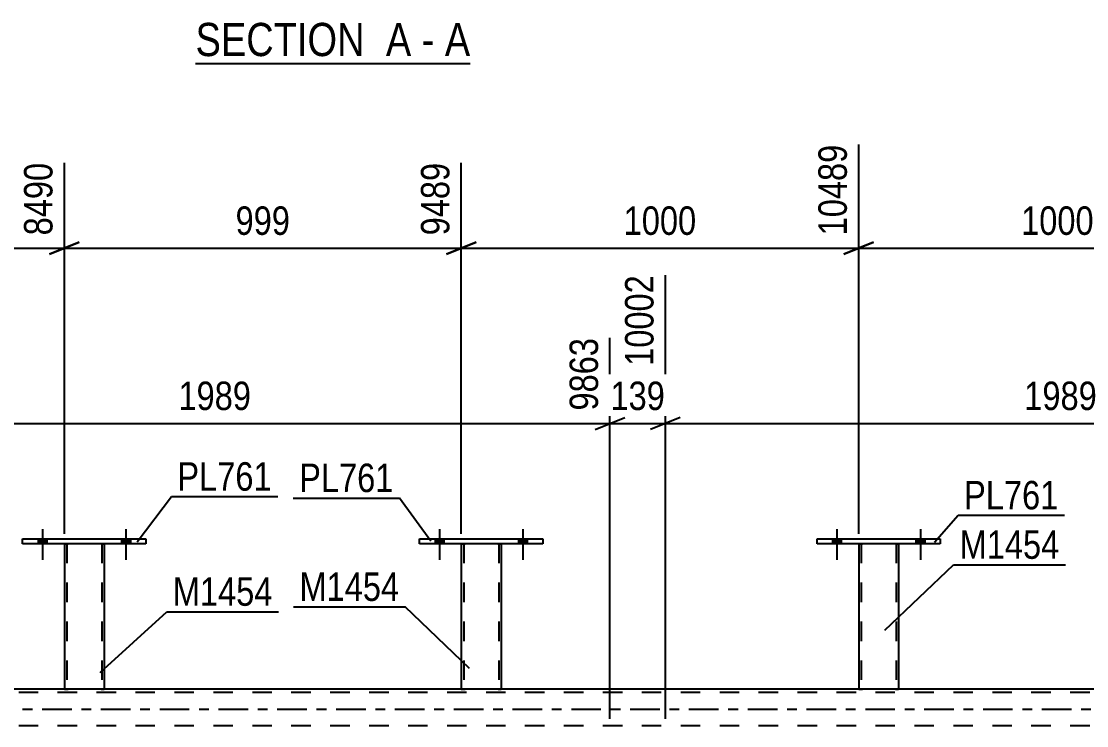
# Model space of a CAD drawing. Header units: millimetres. Extents: x 0 to 841, y 0 to 594.
# Drawn here: x 403.4 to 510.6, y 449 to 519.9 of the extents above; entities that cross this region are included whole.
import ezdxf

# ---------------------------------------------------------------- set-up
doc = ezdxf.new("R2010")
doc.units = ezdxf.units.MM
doc.linetypes.add('DXK_LINE_DOT2', pattern=[3.9198, 1.9599, -1.9599])
doc.linetypes.add('DXK_LINE_DOT3', pattern=[5.9187, 2.979, -0.9799, 0.9799, -0.9799])
doc.styles.add('Arial Narrow', font='ARIALN.TTF', dxfattribs={"height": 0.2})

# ---------------------------------------------------------------- blocks, each defined once
blk = doc.blocks.new('Unknown-814553284-11 - 2913')
at = {"color": 6, "linetype": 'Continuous'}
blk.add_line((420.91, 515.66), (448.55, 515.66), dxfattribs=at)
at = {"color": 0, "linetype": 'Continuous'}
for points in [[(439.02, 516.41), (439.02, 519.91), (420.91, 519.91), (420.91, 516.41)], [(442.62, 516.41), (442.62, 519.91), (440.07, 519.91), (440.07, 516.41)], [(444.95, 516.41), (444.95, 519.91), (443.67, 519.91), (443.67, 516.41)], [(448.55, 516.41), (448.55, 519.91), (446, 519.91), (446, 516.41)]]:
    blk.add_wipeout(points, dxfattribs=at)
at = {"color": 7, "linetype": 'Continuous', "style": 'Arial Narrow'}
for s, p in [('SECTION ', (420.91, 516.41)), ('A', (440.07, 516.41)), ('A', (446, 516.41)), ('-', (443.67, 516.41))]:
    blk.add_text(s, height=3.34, dxfattribs=at).set_placement(p)
blk = doc.blocks.new('Bolt-814553284-4193 - 3941')
at = {"linetype": 'Continuous'}
for points in [[(445.02, 467.31), (445.9, 467.31), (445.9, 467.79), (445.02, 467.79)], [(453.42, 467.31), (454.3, 467.31), (454.3, 467.79), (453.42, 467.79)]]:
    blk.add_hatch(color=1, dxfattribs=at).paths.add_polyline_path(points)
at = {"color": 1, "linetype": 'Continuous'}
for p, q in [((445.46, 468.79), (445.46, 465.67)), ((453.86, 468.79), (453.86, 465.67)), ((445.02, 467.79), (445.02, 467.31)), ((445.9, 467.79), (445.9, 467.31)), ((453.42, 467.79), (453.42, 467.31)), ((454.3, 467.79), (454.3, 467.31))]:
    blk.add_line(p, q, dxfattribs=at)
blk = doc.blocks.new('Part-814553284-4363 - 3941')
at = {"color": 2, "linetype": 'Continuous'}
for p, q in [((487.66, 467.31), (487.66, 452.66)), ((491.66, 467.31), (491.66, 452.66)), ((487.69, 452.66), (487.66, 452.66)), ((487.8, 452.66), (487.69, 452.66)), ((487.95, 452.66), (487.8, 452.66)), ((491.36, 452.66), (487.95, 452.66)), ((491.52, 452.66), (491.36, 452.66)), ((491.62, 452.66), (491.52, 452.66)), ((491.66, 452.66), (491.62, 452.66))]:
    blk.add_line(p, q, dxfattribs=at)
at = {"color": 7, "linetype": 'DXK_LINE_DOT2'}
for p, q in [((487.66, 467.31), (487.66, 467.31)), ((487.66, 467.31), (487.66, 467.31)), ((487.66, 467.31), (487.66, 467.31)), ((487.69, 467.31), (487.66, 467.31)), ((487.66, 467.31), (487.69, 467.31)), ((487.8, 467.31), (487.69, 467.31)), ((487.69, 467.31), (487.8, 467.31)), ((487.95, 467.31), (487.8, 467.31)), ((487.8, 467.31), (487.95, 467.31)), ((487.9, 467.31), (487.9, 467.31)), ((487.9, 467.31), (487.9, 452.66)), ((487.92, 467.31), (487.9, 467.31)), ((487.9, 467.31), (487.92, 467.31)), ((487.97, 467.31), (487.92, 467.31)), ((487.92, 467.31), (487.97, 467.31)), ((491.36, 467.31), (487.95, 467.31)), ((491.36, 467.31), (487.95, 467.31)), ((491.27, 467.31), (487.97, 467.31)), ((487.97, 467.31), (488.05, 467.31)), ((491.35, 467.31), (488.05, 467.31)), ((491.35, 467.31), (491.27, 467.31)), ((491.4, 467.31), (491.35, 467.31)), ((491.35, 467.31), (491.4, 467.31)), ((491.36, 467.31), (491.52, 467.31)), ((491.52, 467.31), (491.36, 467.31)), ((491.42, 467.31), (491.4, 467.31)), ((491.4, 467.31), (491.42, 467.31)), ((491.42, 467.31), (491.42, 467.31)), ((491.42, 467.31), (491.42, 452.66)), ((491.52, 467.31), (491.62, 467.31)), ((491.62, 467.31), (491.52, 467.31)), ((491.62, 467.31), (491.66, 467.31)), ((491.66, 467.31), (491.62, 467.31)), ((491.66, 467.31), (491.66, 467.31)), ((491.66, 467.31), (491.66, 467.31)), ((491.66, 467.31), (491.66, 467.31)), ((487.66, 452.66), (487.69, 452.66)), ((487.69, 452.66), (487.8, 452.66)), ((487.8, 452.66), (487.95, 452.66)), ((487.92, 452.66), (487.9, 452.66)), ((487.9, 452.66), (487.92, 452.66)), ((487.97, 452.66), (487.92, 452.66)), ((487.92, 452.66), (487.97, 452.66)), ((491.36, 452.66), (487.95, 452.66)), ((491.27, 452.66), (487.97, 452.66)), ((487.97, 452.66), (488.05, 452.66)), ((491.4, 452.66), (488.05, 452.66)), ((491.35, 452.66), (491.27, 452.66)), ((491.4, 452.66), (491.35, 452.66)), ((491.36, 452.66), (491.52, 452.66)), ((491.42, 452.66), (491.4, 452.66)), ((491.4, 452.66), (491.42, 452.66)), ((491.52, 452.66), (491.62, 452.66)), ((491.62, 452.66), (491.66, 452.66))]:
    blk.add_line(p, q, dxfattribs=at)
blk = doc.blocks.new('Part-814553284-4038 - 3941')
at = {"color": 2, "linetype": 'Continuous'}
for p, q in [((407.71, 452.66), (371.66, 452.66)), ((447.66, 452.66), (411.71, 452.66)), ((487.66, 452.66), (451.66, 452.66)), ((527.66, 452.66), (491.66, 452.66))]:
    blk.add_line(p, q, dxfattribs=at)
at = {"color": 7, "linetype": 'DXK_LINE_DOT2'}
for p, q in [((411.71, 452.66), (407.71, 452.66)), ((451.66, 452.66), (447.66, 452.66)), ((491.66, 452.66), (487.66, 452.66)), ((789.21, 452.34), (68.1, 452.34)), ((789.21, 448.98), (68.1, 448.98))]:
    blk.add_line(p, q, dxfattribs=at)
at = {"color": 7, "linetype": 'DXK_LINE_DOT3'}
blk.add_line((68.1, 450.66), (789.21, 450.66), dxfattribs=at)
blk = doc.blocks.new('Bolt-814553284-4191 - 3941')
at = {"linetype": 'Continuous'}
for points in [[(485.02, 467.31), (485.9, 467.31), (485.9, 467.79), (485.02, 467.79)], [(493.42, 467.31), (494.3, 467.31), (494.3, 467.79), (493.42, 467.79)]]:
    blk.add_hatch(color=1, dxfattribs=at).paths.add_polyline_path(points)
at = {"color": 1, "linetype": 'Continuous'}
for p, q in [((485.46, 468.79), (485.46, 465.67)), ((493.86, 468.79), (493.86, 465.67)), ((485.02, 467.79), (485.02, 467.31)), ((485.9, 467.79), (485.9, 467.31)), ((493.42, 467.79), (493.42, 467.31)), ((494.3, 467.79), (494.3, 467.31))]:
    blk.add_line(p, q, dxfattribs=at)
blk = doc.blocks.new('Bolt-814553284-4192 - 3941')
at = {"linetype": 'Continuous'}
for points in [[(485.02, 467.31), (485.9, 467.31), (485.9, 467.79), (485.02, 467.79)], [(493.42, 467.31), (494.3, 467.31), (494.3, 467.79), (493.42, 467.79)]]:
    blk.add_hatch(color=1, dxfattribs=at).paths.add_polyline_path(points)
at = {"color": 1, "linetype": 'Continuous'}
for p, q in [((485.46, 468.79), (485.46, 465.67)), ((493.86, 468.79), (493.86, 465.67)), ((485.02, 467.79), (485.02, 467.31)), ((485.9, 467.79), (485.9, 467.31)), ((493.42, 467.79), (493.42, 467.31)), ((494.3, 467.79), (494.3, 467.31))]:
    blk.add_line(p, q, dxfattribs=at)
blk = doc.blocks.new('Bolt-814553284-4194 - 3941')
at = {"linetype": 'Continuous'}
for points in [[(445.02, 467.31), (445.9, 467.31), (445.9, 467.79), (445.02, 467.79)], [(453.42, 467.31), (454.3, 467.31), (454.3, 467.79), (453.42, 467.79)]]:
    blk.add_hatch(color=1, dxfattribs=at).paths.add_polyline_path(points)
at = {"color": 1, "linetype": 'Continuous'}
for p, q in [((445.46, 468.79), (445.46, 465.67)), ((453.86, 468.79), (453.86, 465.67)), ((445.02, 467.79), (445.02, 467.31)), ((445.9, 467.79), (445.9, 467.31)), ((453.42, 467.79), (453.42, 467.31)), ((454.3, 467.79), (454.3, 467.31))]:
    blk.add_line(p, q, dxfattribs=at)
blk = doc.blocks.new('Bolt-814553284-4196 - 3941')
at = {"linetype": 'Continuous'}
for points in [[(405.07, 467.31), (405.95, 467.31), (405.95, 467.79), (405.07, 467.79)], [(413.47, 467.31), (414.35, 467.31), (414.35, 467.79), (413.47, 467.79)]]:
    blk.add_hatch(color=1, dxfattribs=at).paths.add_polyline_path(points)
at = {"color": 1, "linetype": 'Continuous'}
for p, q in [((405.51, 468.79), (405.51, 465.67)), ((413.91, 468.79), (413.91, 465.67)), ((405.07, 467.79), (405.07, 467.31)), ((405.95, 467.79), (405.95, 467.31)), ((413.47, 467.79), (413.47, 467.31)), ((414.35, 467.79), (414.35, 467.31))]:
    blk.add_line(p, q, dxfattribs=at)
blk = doc.blocks.new('Part-814553284-4213 - 3941')
at = {"color": 2, "linetype": 'Continuous'}
for p, q in [((407.71, 467.31), (407.71, 452.66)), ((411.71, 467.31), (411.71, 452.66)), ((407.74, 452.66), (407.71, 452.66)), ((407.85, 452.66), (407.74, 452.66)), ((408, 452.66), (407.85, 452.66)), ((411.41, 452.66), (408, 452.66)), ((411.57, 452.66), (411.41, 452.66)), ((411.67, 452.66), (411.57, 452.66)), ((411.71, 452.66), (411.67, 452.66))]:
    blk.add_line(p, q, dxfattribs=at)
at = {"color": 7, "linetype": 'DXK_LINE_DOT2'}
for p, q in [((407.71, 467.31), (407.71, 467.31)), ((407.71, 467.31), (407.71, 467.31)), ((407.71, 467.31), (407.71, 467.31)), ((407.74, 467.31), (407.71, 467.31)), ((407.71, 467.31), (407.74, 467.31)), ((407.85, 467.31), (407.74, 467.31)), ((407.74, 467.31), (407.85, 467.31)), ((408, 467.31), (407.85, 467.31)), ((407.85, 467.31), (408, 467.31)), ((407.95, 467.31), (407.95, 467.31)), ((407.95, 467.31), (407.95, 452.66)), ((407.97, 467.31), (407.95, 467.31)), ((407.95, 467.31), (407.97, 467.31)), ((408.02, 467.31), (407.97, 467.31)), ((407.97, 467.31), (408.02, 467.31)), ((411.41, 467.31), (408, 467.31)), ((411.41, 467.31), (408, 467.31)), ((411.32, 467.31), (408.02, 467.31)), ((408.02, 467.31), (408.1, 467.31)), ((411.4, 467.31), (408.1, 467.31)), ((411.4, 467.31), (411.32, 467.31)), ((411.45, 467.31), (411.4, 467.31)), ((411.4, 467.31), (411.45, 467.31)), ((411.41, 467.31), (411.57, 467.31)), ((411.57, 467.31), (411.41, 467.31)), ((411.47, 467.31), (411.45, 467.31)), ((411.45, 467.31), (411.47, 467.31)), ((411.47, 467.31), (411.47, 467.31)), ((411.47, 467.31), (411.47, 452.66)), ((411.57, 467.31), (411.67, 467.31)), ((411.67, 467.31), (411.57, 467.31)), ((411.67, 467.31), (411.71, 467.31)), ((411.71, 467.31), (411.67, 467.31)), ((411.71, 467.31), (411.71, 467.31)), ((411.71, 467.31), (411.71, 467.31)), ((411.71, 467.31), (411.71, 467.31)), ((407.71, 452.66), (407.74, 452.66)), ((407.74, 452.66), (407.85, 452.66)), ((407.85, 452.66), (408, 452.66)), ((407.97, 452.66), (407.95, 452.66)), ((407.95, 452.66), (407.97, 452.66)), ((408.02, 452.66), (407.97, 452.66)), ((407.97, 452.66), (408.02, 452.66)), ((411.41, 452.66), (408, 452.66)), ((411.32, 452.66), (408.02, 452.66)), ((408.02, 452.66), (408.1, 452.66)), ((411.45, 452.66), (408.1, 452.66)), ((411.4, 452.66), (411.32, 452.66)), ((411.45, 452.66), (411.4, 452.66)), ((411.41, 452.66), (411.57, 452.66)), ((411.47, 452.66), (411.45, 452.66)), ((411.45, 452.66), (411.47, 452.66)), ((411.57, 452.66), (411.67, 452.66)), ((411.67, 452.66), (411.71, 452.66))]:
    blk.add_line(p, q, dxfattribs=at)
blk = doc.blocks.new('Bolt-814553284-4301 - 3941')
at = {"linetype": 'Continuous'}
for points in [[(405.07, 467.31), (405.95, 467.31), (405.95, 467.79), (405.07, 467.79)], [(413.47, 467.31), (414.35, 467.31), (414.35, 467.79), (413.47, 467.79)]]:
    blk.add_hatch(color=1, dxfattribs=at).paths.add_polyline_path(points)
at = {"color": 1, "linetype": 'Continuous'}
for p, q in [((405.51, 468.79), (405.51, 465.67)), ((413.91, 468.79), (413.91, 465.67)), ((405.07, 467.79), (405.07, 467.31)), ((405.95, 467.79), (405.95, 467.31)), ((413.47, 467.79), (413.47, 467.31)), ((414.35, 467.79), (414.35, 467.31))]:
    blk.add_line(p, q, dxfattribs=at)
blk = doc.blocks.new('Part-814553284-4378 - 3941')
at = {"color": 2, "linetype": 'Continuous'}
for p, q in [((403.51, 467.79), (415.91, 467.79)), ((403.51, 467.31), (403.51, 467.79)), ((415.91, 467.79), (415.91, 467.31)), ((415.91, 467.31), (403.51, 467.31))]:
    blk.add_line(p, q, dxfattribs=at)
blk = doc.blocks.new('Part-814553284-4358 - 3941')
at = {"color": 2, "linetype": 'Continuous'}
for p, q in [((483.46, 467.79), (495.86, 467.79)), ((483.46, 467.31), (483.46, 467.79)), ((495.86, 467.79), (495.86, 467.31)), ((495.86, 467.31), (483.46, 467.31))]:
    blk.add_line(p, q, dxfattribs=at)
blk = doc.blocks.new('Part-814553284-4368 - 3941')
at = {"color": 2, "linetype": 'Continuous'}
for p, q in [((443.46, 467.79), (455.86, 467.79)), ((443.46, 467.31), (443.46, 467.79)), ((455.86, 467.79), (455.86, 467.31)), ((455.86, 467.31), (443.46, 467.31))]:
    blk.add_line(p, q, dxfattribs=at)
blk = doc.blocks.new('Part-814553284-4373 - 3941')
at = {"color": 2, "linetype": 'Continuous'}
for p, q in [((447.66, 467.31), (447.66, 452.66)), ((451.66, 467.31), (451.66, 452.66)), ((447.69, 452.66), (447.66, 452.66)), ((447.8, 452.66), (447.69, 452.66)), ((447.95, 452.66), (447.8, 452.66)), ((451.36, 452.66), (447.95, 452.66)), ((451.52, 452.66), (451.36, 452.66)), ((451.62, 452.66), (451.52, 452.66)), ((451.66, 452.66), (451.62, 452.66))]:
    blk.add_line(p, q, dxfattribs=at)
at = {"color": 7, "linetype": 'DXK_LINE_DOT2'}
for p, q in [((447.66, 467.31), (447.66, 467.31)), ((447.66, 467.31), (447.66, 467.31)), ((447.66, 467.31), (447.66, 467.31)), ((447.69, 467.31), (447.66, 467.31)), ((447.66, 467.31), (447.69, 467.31)), ((447.8, 467.31), (447.69, 467.31)), ((447.69, 467.31), (447.8, 467.31)), ((447.95, 467.31), (447.8, 467.31)), ((447.8, 467.31), (447.95, 467.31)), ((447.9, 467.31), (447.9, 467.31)), ((447.9, 467.31), (447.9, 452.66)), ((447.92, 467.31), (447.9, 467.31)), ((447.9, 467.31), (447.92, 467.31)), ((447.97, 467.31), (447.92, 467.31)), ((447.92, 467.31), (447.97, 467.31)), ((451.36, 467.31), (447.95, 467.31)), ((451.36, 467.31), (447.95, 467.31)), ((451.27, 467.31), (447.97, 467.31)), ((447.97, 467.31), (448.05, 467.31)), ((451.35, 467.31), (448.05, 467.31)), ((451.35, 467.31), (451.27, 467.31)), ((451.4, 467.31), (451.35, 467.31)), ((451.35, 467.31), (451.4, 467.31)), ((451.36, 467.31), (451.52, 467.31)), ((451.52, 467.31), (451.36, 467.31)), ((451.42, 467.31), (451.4, 467.31)), ((451.4, 467.31), (451.42, 467.31)), ((451.42, 467.31), (451.42, 467.31)), ((451.42, 467.31), (451.42, 452.66)), ((451.52, 467.31), (451.62, 467.31)), ((451.62, 467.31), (451.52, 467.31)), ((451.62, 467.31), (451.66, 467.31)), ((451.66, 467.31), (451.62, 467.31)), ((451.66, 467.31), (451.66, 467.31)), ((451.66, 467.31), (451.66, 467.31)), ((451.66, 467.31), (451.66, 467.31)), ((447.66, 452.66), (447.69, 452.66)), ((447.69, 452.66), (447.8, 452.66)), ((447.8, 452.66), (447.95, 452.66)), ((447.92, 452.66), (447.9, 452.66)), ((447.9, 452.66), (447.92, 452.66)), ((447.97, 452.66), (447.92, 452.66)), ((447.92, 452.66), (447.97, 452.66)), ((451.36, 452.66), (447.95, 452.66)), ((451.27, 452.66), (447.97, 452.66)), ((447.97, 452.66), (448.05, 452.66)), ((451.4, 452.66), (448.05, 452.66)), ((451.35, 452.66), (451.27, 452.66)), ((451.4, 452.66), (451.35, 452.66)), ((451.36, 452.66), (451.52, 452.66)), ((451.42, 452.66), (451.4, 452.66)), ((451.4, 452.66), (451.42, 452.66)), ((451.52, 452.66), (451.62, 452.66)), ((451.62, 452.66), (451.66, 452.66))]:
    blk.add_line(p, q, dxfattribs=at)
blk = doc.blocks.new('StraightDimension-814553284-5438 - 3941')
at = {"color": 7, "linetype": 'Continuous'}
for p, q in [((383.06, 449.66), (383.06, 492.53)), ((462.62, 449.66), (462.62, 488.03)), ((384.56, 480.02), (381.56, 478.82)), ((383.06, 479.42), (462.62, 479.42)), ((461.12, 478.82), (464.12, 480.02))]:
    blk.add_line(p, q, dxfattribs=at)
at = {"color": 0}
blk.add_wipeout([(427.1, 480.17), (427.1, 484.37), (418.59, 484.37), (418.59, 480.17)], dxfattribs=at)
at = {"color": 3, "style": 'Arial Narrow'}
blk.add_text('1989', height=2.863, dxfattribs=at).set_placement((419.19, 480.77))
at = {"color": 0, "linetype": 'Continuous'}
blk.add_wipeout([(462.02, 488.63), (457.82, 488.63), (457.82, 480.12), (462.02, 480.12)], dxfattribs=at)
at = {"color": 3, "linetype": 'Continuous', "style": 'Arial Narrow'}
blk.add_text('9863', height=2.863, rotation=90.0002, dxfattribs=at).set_placement((461.42, 480.72))
blk = doc.blocks.new('StraightDimension-814553284-23664 - 3941')
at = {"color": 7, "linetype": 'Continuous'}
for p, q in [((487.66, 468.31), (487.66, 507.5)), ((527.66, 468.31), (527.66, 507.5)), ((489.16, 497.66), (486.16, 496.46)), ((526.16, 496.46), (529.16, 497.66)), ((487.66, 497.06), (527.66, 497.06))]:
    blk.add_line(p, q, dxfattribs=at)
at = {"color": 0}
blk.add_wipeout([(511.91, 497.81), (511.91, 502.01), (503.4, 502.01), (503.4, 497.81)], dxfattribs=at)
at = {"color": 3, "style": 'Arial Narrow'}
blk.add_text('1000', height=2.863, dxfattribs=at).set_placement((504, 498.41))
at = {"color": 0, "linetype": 'Continuous'}
blk.add_wipeout([(527.06, 508.1), (522.86, 508.1), (522.86, 497.76), (527.06, 497.76)], dxfattribs=at)
at = {"color": 3, "linetype": 'Continuous', "style": 'Arial Narrow'}
blk.add_text('11489', height=2.863, rotation=90.0002, dxfattribs=at).set_placement((526.46, 498.36))
blk = doc.blocks.new('StraightDimension-814553284-5400 - 3941')
at = {"color": 7, "linetype": 'Continuous'}
for p, q in [((468.2, 449.66), (468.2, 494.36)), ((547.76, 449.66), (547.76, 489.86)), ((469.7, 480.02), (466.7, 478.82)), ((468.2, 479.42), (547.76, 479.42)), ((546.26, 478.82), (549.26, 480.02))]:
    blk.add_line(p, q, dxfattribs=at)
at = {"color": 0}
blk.add_wipeout([(512.24, 480.17), (512.24, 484.37), (503.72, 484.37), (503.72, 480.17)], dxfattribs=at)
at = {"color": 3, "style": 'Arial Narrow'}
blk.add_text('1989', height=2.863, dxfattribs=at).set_placement((504.32, 480.77))
at = {"color": 0, "linetype": 'Continuous'}
blk.add_wipeout([(547.16, 490.46), (542.96, 490.46), (542.96, 480.12), (547.16, 480.12)], dxfattribs=at)
at = {"color": 3, "linetype": 'Continuous', "style": 'Arial Narrow'}
blk.add_text('11991', height=2.863, rotation=90.0002, dxfattribs=at).set_placement((546.56, 480.72))
blk = doc.blocks.new('StraightDimension-814553284-23666 - 3941')
at = {"color": 7, "linetype": 'Continuous'}
for p, q in [((407.71, 468.31), (407.71, 505.67)), ((447.66, 468.31), (447.66, 505.67)), ((409.21, 497.66), (406.21, 496.46)), ((446.16, 496.46), (449.16, 497.66)), ((407.71, 497.06), (447.66, 497.06))]:
    blk.add_line(p, q, dxfattribs=at)
at = {"color": 0}
blk.add_wipeout([(431.03, 497.81), (431.03, 502.01), (424.34, 502.01), (424.34, 497.81)], dxfattribs=at)
at = {"color": 3, "style": 'Arial Narrow'}
blk.add_text('999', height=2.863, dxfattribs=at).set_placement((424.94, 498.41))
at = {"color": 0, "linetype": 'Continuous'}
blk.add_wipeout([(447.06, 506.27), (442.86, 506.27), (442.86, 497.76), (447.06, 497.76)], dxfattribs=at)
at = {"color": 3, "linetype": 'Continuous', "style": 'Arial Narrow'}
blk.add_text('9489', height=2.863, rotation=90.0002, dxfattribs=at).set_placement((446.46, 498.36))
blk = doc.blocks.new('StraightDimension-814553284-5419 - 3941')
at = {"color": 7, "linetype": 'Continuous'}
for p, q in [((468.2, 449.66), (468.2, 494.36)), ((462.62, 449.66), (462.62, 488.03)), ((461.12, 478.82), (464.12, 480.02)), ((462.62, 479.42), (468.2, 479.42)), ((469.7, 480.02), (466.7, 478.82))]:
    blk.add_line(p, q, dxfattribs=at)
at = {"color": 0}
blk.add_wipeout([(468.75, 480.17), (468.75, 484.37), (462.07, 484.37), (462.07, 480.17)], dxfattribs=at)
at = {"color": 3, "style": 'Arial Narrow'}
blk.add_text('139', height=2.863, dxfattribs=at).set_placement((462.67, 480.77))
at = {"color": 0, "linetype": 'Continuous'}
blk.add_wipeout([(467.6, 494.96), (463.4, 494.96), (463.4, 484.62), (467.6, 484.62)], dxfattribs=at)
at = {"color": 3, "linetype": 'Continuous', "style": 'Arial Narrow'}
blk.add_text('10002', height=2.863, rotation=90.0002, dxfattribs=at).set_placement((467, 485.22))
blk = doc.blocks.new('StraightDimension-814553284-23665 - 3941')
at = {"color": 7, "linetype": 'Continuous'}
for p, q in [((487.66, 468.31), (487.66, 507.5)), ((447.66, 468.31), (447.66, 505.67)), ((449.16, 497.66), (446.16, 496.46)), ((486.16, 496.46), (489.16, 497.66)), ((447.66, 497.06), (487.66, 497.06))]:
    blk.add_line(p, q, dxfattribs=at)
at = {"color": 0}
blk.add_wipeout([(471.91, 497.81), (471.91, 502.01), (463.4, 502.01), (463.4, 497.81)], dxfattribs=at)
at = {"color": 3, "style": 'Arial Narrow'}
blk.add_text('1000', height=2.863, dxfattribs=at).set_placement((464, 498.41))
at = {"color": 0, "linetype": 'Continuous'}
blk.add_wipeout([(487.06, 508.1), (482.86, 508.1), (482.86, 497.76), (487.06, 497.76)], dxfattribs=at)
at = {"color": 3, "linetype": 'Continuous', "style": 'Arial Narrow'}
blk.add_text('10489', height=2.863, rotation=90.0002, dxfattribs=at).set_placement((486.46, 498.36))
blk = doc.blocks.new('StraightDimension-814553284-23667 - 3941')
at = {"color": 7, "linetype": 'Continuous'}
for p, q in [((367.66, 468.31), (367.66, 505.67)), ((407.71, 468.31), (407.71, 505.67)), ((369.16, 497.66), (366.16, 496.46)), ((406.21, 496.46), (409.21, 497.66)), ((367.66, 497.06), (407.71, 497.06))]:
    blk.add_line(p, q, dxfattribs=at)
at = {"color": 0}
blk.add_wipeout([(391.94, 497.81), (391.94, 502.01), (383.43, 502.01), (383.43, 497.81)], dxfattribs=at)
at = {"color": 3, "style": 'Arial Narrow'}
blk.add_text('1001', height=2.863, dxfattribs=at).set_placement((384.03, 498.41))
at = {"color": 0, "linetype": 'Continuous'}
blk.add_wipeout([(407.11, 506.27), (402.91, 506.27), (402.91, 497.76), (407.11, 497.76)], dxfattribs=at)
at = {"color": 3, "linetype": 'Continuous', "style": 'Arial Narrow'}
blk.add_text('8490', height=2.863, rotation=90.0002, dxfattribs=at).set_placement((406.51, 498.36))
blk = doc.blocks.new('Mark-814553284-4354 - 3941')
at = {"color": 30, "linetype": 'Continuous'}
for p, q in [((495.28, 467.47), (497.66, 470.17)), ((497.66, 470.17), (508.37, 470.17))]:
    blk.add_line(p, q, dxfattribs=at)
at = {"color": 0}
blk.add_wipeout([(507.77, 470.77), (507.77, 473.77), (498.26, 473.77), (498.26, 470.77)], dxfattribs=at)
blk.add_wipeout([(507.77, 470.77), (507.77, 473.77), (498.26, 473.77), (498.26, 470.77)], dxfattribs=at)
at = {"color": 3, "style": 'Arial Narrow'}
blk.add_text('PL761', height=2.863, dxfattribs=at).set_placement((498.26, 470.77))
blk = doc.blocks.new('Mark-814553284-4364 - 3941')
at = {"color": 30, "linetype": 'Continuous'}
for p in [(430.74, 471.91), (444.58, 467.58)]:
    blk.add_line(p, (441.44, 471.91), dxfattribs=at)
at = {"color": 0}
blk.add_wipeout([(440.84, 472.51), (440.84, 475.51), (431.34, 475.51), (431.34, 472.51)], dxfattribs=at)
blk.add_wipeout([(440.84, 472.51), (440.84, 475.51), (431.34, 475.51), (431.34, 472.51)], dxfattribs=at)
at = {"color": 3, "style": 'Arial Narrow'}
blk.add_text('PL761', height=2.863, dxfattribs=at).set_placement((431.34, 472.51))
blk = doc.blocks.new('Mark-814553284-4359 - 3941')
at = {"color": 30, "linetype": 'Continuous'}
for p, q in [((490.3, 458.62), (497.21, 465.19)), ((497.21, 465.19), (508.46, 465.19))]:
    blk.add_line(p, q, dxfattribs=at)
at = {"color": 0}
blk.add_wipeout([(507.86, 465.79), (507.86, 468.79), (497.81, 468.79), (497.81, 465.79)], dxfattribs=at)
blk.add_wipeout([(507.86, 465.79), (507.86, 468.79), (497.81, 468.79), (497.81, 465.79)], dxfattribs=at)
at = {"color": 3, "style": 'Arial Narrow'}
blk.add_text('M1454', height=2.863, dxfattribs=at).set_placement((497.81, 465.79))
blk = doc.blocks.new('Mark-814553284-4209 - 3941')
at = {"color": 30, "linetype": 'Continuous'}
for p, q in [((411.3, 454.34), (418.02, 460.46)), ((418.02, 460.46), (429.27, 460.46))]:
    blk.add_line(p, q, dxfattribs=at)
at = {"color": 0}
blk.add_wipeout([(428.67, 461.06), (428.67, 464.06), (418.62, 464.06), (418.62, 461.06)], dxfattribs=at)
blk.add_wipeout([(428.67, 461.06), (428.67, 464.06), (418.62, 464.06), (418.62, 461.06)], dxfattribs=at)
at = {"color": 3, "style": 'Arial Narrow'}
blk.add_text('M1454', height=2.863, dxfattribs=at).set_placement((418.62, 461.06))
blk = doc.blocks.new('Mark-814553284-4374 - 3941')
at = {"color": 30, "linetype": 'Continuous'}
for p, q in [((415.03, 467.5), (418.48, 472.05)), ((418.48, 472.05), (429.19, 472.05))]:
    blk.add_line(p, q, dxfattribs=at)
at = {"color": 0}
blk.add_wipeout([(428.59, 472.65), (428.59, 475.65), (419.08, 475.65), (419.08, 472.65)], dxfattribs=at)
blk.add_wipeout([(428.59, 472.65), (428.59, 475.65), (419.08, 475.65), (419.08, 472.65)], dxfattribs=at)
at = {"color": 3, "style": 'Arial Narrow'}
blk.add_text('PL761', height=2.863, dxfattribs=at).set_placement((419.08, 472.65))
blk = doc.blocks.new('Mark-814553284-4369 - 3941')
at = {"color": 30, "linetype": 'Continuous'}
for p in [(430.77, 460.95), (448.47, 454.74)]:
    blk.add_line(p, (442.02, 460.95), dxfattribs=at)
at = {"color": 0}
blk.add_wipeout([(441.42, 461.55), (441.42, 464.55), (431.37, 464.55), (431.37, 461.55)], dxfattribs=at)
blk.add_wipeout([(441.42, 461.55), (441.42, 464.55), (431.37, 464.55), (431.37, 461.55)], dxfattribs=at)
at = {"color": 3, "style": 'Arial Narrow'}
blk.add_text('M1454', height=2.863, dxfattribs=at).set_placement((431.37, 461.55))

msp = doc.modelspace()

# ---------------------------------------------------------------- block references
for name in ['Unknown-814553284-11 - 2913', 'Bolt-814553284-4196 - 3941', 'Bolt-814553284-4301 - 3941', 'Bolt-814553284-4193 - 3941', 'Bolt-814553284-4194 - 3941', 'Bolt-814553284-4191 - 3941', 'Bolt-814553284-4192 - 3941', 'Part-814553284-4378 - 3941', 'Part-814553284-4368 - 3941', 'Part-814553284-4358 - 3941', 'Part-814553284-4213 - 3941', 'Part-814553284-4373 - 3941', 'Part-814553284-4363 - 3941', 'Part-814553284-4038 - 3941']:
    msp.add_blockref(name, (0, 0))

# ---------------------------------------------------------------- next in the draw order: block references
for name in ['StraightDimension-814553284-23664 - 3941', 'StraightDimension-814553284-5438 - 3941']:
    msp.add_blockref(name, (0, 0))

# ---------------------------------------------------------------- next in the draw order: block references
for name in ['StraightDimension-814553284-23666 - 3941', 'StraightDimension-814553284-5400 - 3941', 'Mark-814553284-4369 - 3941', 'Mark-814553284-4209 - 3941']:
    msp.add_blockref(name, (0, 0))

# ---------------------------------------------------------------- next in the draw order: block references
for name in ['StraightDimension-814553284-23667 - 3941', 'StraightDimension-814553284-5419 - 3941', 'Mark-814553284-4374 - 3941', 'Mark-814553284-4364 - 3941', 'Mark-814553284-4354 - 3941']:
    msp.add_blockref(name, (0, 0))

# ---------------------------------------------------------------- next in the draw order: block references
for name in ['StraightDimension-814553284-23665 - 3941', 'Mark-814553284-4359 - 3941']:
    msp.add_blockref(name, (0, 0))

doc.saveas('drawing.dxf')
